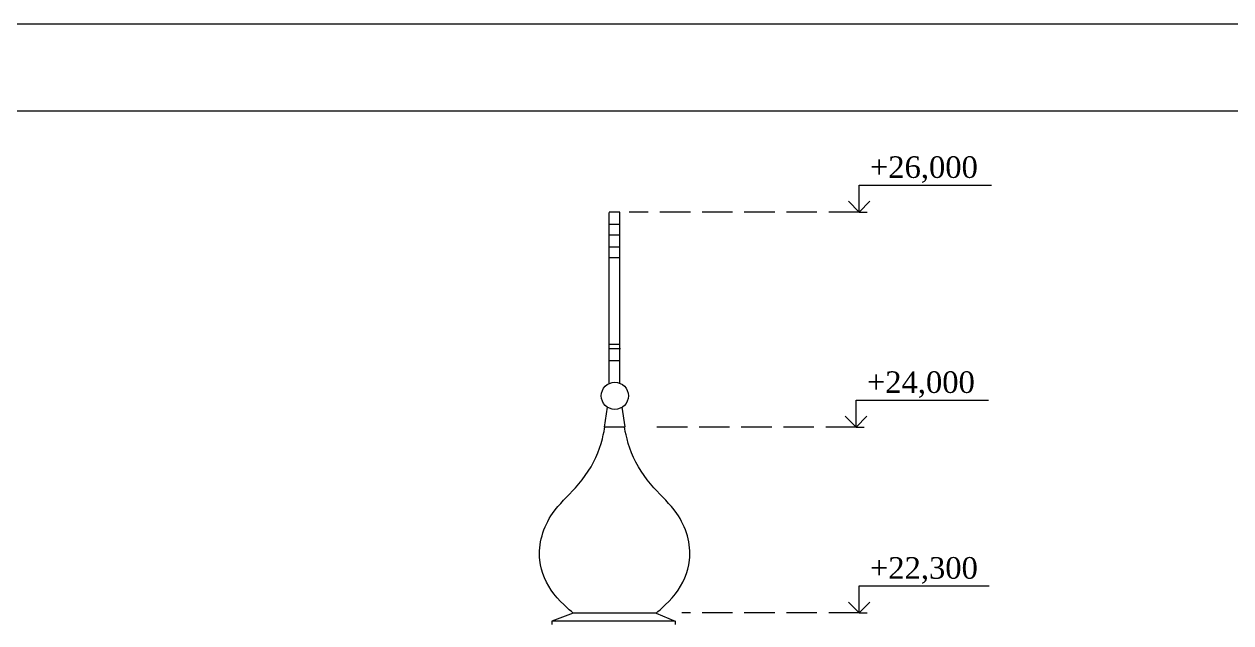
# Model space of a CAD drawing. Header units: millimetres. Extents: x 2399 to 111977, y 1313 to 59551.
# Drawn here: x 90473 to 101664, y 54000 to 59551 of the extents above; entities that cross this region are included whole.
import ezdxf

# ---------------------------------------------------------------- set-up
doc = ezdxf.new("R2010")
doc.units = ezdxf.units.MM
doc.linetypes.add('Невидимая', pattern=[391.222223, 282.222223, -109])
doc.layers.add('dim Level', color=7, linetype='Continuous', lineweight=13)
doc.layers.add('main line', color=7, linetype='Continuous', lineweight=13)
doc.styles.add('СГЕНЕРИР_СТИЛЬ_1', font='georgia.ttf')

msp = doc.modelspace()

# ---------------------------------------------------------------- linework, layer by layer
at = {"layer": 'dim Level', "color": 7, "linetype": 'Continuous', "lineweight": 13}
for p, q in [((98216.982, 57808.1261), (98216.982, 58058.1261)), ((98216.982, 58058.1261), (99443.7701, 58058.1261)), ((98216.982, 57808.1261), (98116.982, 57908.1261)), ((98316.982, 57908.1261), (98216.982, 57808.1261)), ((98216.982, 57808.1261), (98141.982, 57808.1261)), ((98216.982, 57808.1261), (98291.982, 57808.1261)), ((98188.9023, 55814.5379), (98188.9023, 56064.5379)), ((98188.9023, 56064.5379), (99415.6904, 56064.5379)), ((98188.9023, 55814.5379), (98088.9023, 55914.5379)), ((98288.9023, 55914.5379), (98188.9023, 55814.5379)), ((98188.9023, 55814.5379), (98113.9023, 55814.5379)), ((98188.9023, 55814.5379), (98263.9023, 55814.5379)), ((98216.982, 54091.9662), (98216.982, 54341.9662)), ((98216.982, 54341.9662), (99424.3761, 54341.9662)), ((98216.982, 54091.9662), (98116.982, 54191.9662)), ((98316.982, 54191.9662), (98216.982, 54091.9662)), ((98216.982, 54091.9662), (98141.982, 54091.9662)), ((98216.982, 54091.9662), (98291.982, 54091.9662))]:
    msp.add_line(p, q, dxfattribs=at)
at = {"layer": 'main line', "color": 7, "linetype": 'Continuous', "lineweight": 13}
for p, q in [((111977.4084, 59550.6659), (84588.0021, 59550.6659)), ((84803.9832, 58748.0534), (111820.92, 58748.0534)), ((95999.2281, 57808.8164), (95898.0285, 57808.8164)), ((95898.0285, 56219.4785), (95898.0285, 57804.6726)), ((95999.2281, 56217.9304), (95999.2281, 57808.8164)), ((95999.2281, 57692.7471), (95898.0285, 57692.7471)), ((95999.2281, 57592.9462), (95895.4898, 57592.9462)), ((95999.2281, 57482.3559), (95898.0285, 57482.3559)), ((95999.2281, 57383.4787), (95898.0285, 57383.4787)), ((95898.0285, 56583.1296), (96001.5077, 56583.1296)), ((95898.0285, 56542.104), (96003.0558, 56542.104)), ((95898.0285, 56433.4451), (95999.2281, 56433.4451)), ((95855.0723, 55815.4859), (95883.8424, 55998.8898)), ((96047.5898, 55816.8543), (96019.6463, 55999.4219)), ((96047.5898, 55815.4859), (95855.0723, 55815.4859)), ((95565.6076, 54090.241), (95367.7435, 54016.1606)), ((96334.6509, 54090.241), (95565.6076, 54090.241)), ((96334.6509, 54090.241), (96512.3369, 54016.1606)), ((96512.3369, 54016.1606), (95367.7435, 54016.1606)), ((95367.7435, 54016.1606), (95367.7435, 53983.0373)), ((96512.3369, 54016.1606), (96512.3369, 53983.0373))]:
    msp.add_line(p, q, dxfattribs=at)
at = {"layer": 'main line', "color": 7, "linetype": 'Невидимая', "lineweight": 13}
for p, q in [((98216.982, 57808.1261), (96083.4192, 57808.1261)), ((98188.9023, 55814.5379), (96287.7905, 55814.5379)), ((98216.982, 54091.9662), (96572.6718, 54091.9662))]:
    msp.add_line(p, q, dxfattribs=at)
at = {"layer": 'main line', "color": 7, "linetype": 'Continuous', "lineweight": 13}
msp.add_circle((95951.3311, 56104.6144), 125.4289, dxfattribs=at)
for points in [[(95565.6076, 54090.241), (95565.6076, 54090.241), (95464.1787, 54168.6834), (95386.9453, 54268.9032), (95316.7409, 54360.002), (95269.2679, 54466.4902), (95256.7784, 54580.7487), (95239.9566, 54734.6401), (95286.6855, 54887.1923), (95374.821, 55014.6361), (95435.1006, 55101.8004), (95515.7306, 55172.3568), (95586.1709, 55251.6674), (95672.2393, 55348.5742), (95747.8496, 55455.3237), (95794.7988, 55576.1877), (95840.3897, 55693.555), (95860.574, 55818.6812), (95860.574, 55818.6812)], [(96334.6509, 54090.241), (96334.6509, 54090.241), (96436.0797, 54168.6834), (96513.3132, 54268.9032), (96583.5176, 54360.002), (96630.9906, 54466.4902), (96643.4801, 54580.7487), (96660.3019, 54734.6401), (96613.573, 54887.1923), (96525.4375, 55014.6361), (96465.1579, 55101.8004), (96384.5279, 55172.3568), (96314.0876, 55251.6674), (96228.0192, 55348.5742), (96152.4089, 55455.3237), (96105.4597, 55576.1877), (96059.8688, 55693.555), (96039.6845, 55818.6812), (96039.6845, 55818.6812)]]:
    msp.add_open_spline(points, degree=3, knots=[0, 0, 0, 0, 1, 1, 1, 2, 2, 2, 3, 3, 3, 4, 4, 4, 5, 5, 5, 6, 6, 6, 6], dxfattribs=at)

# ---------------------------------------------------------------- texts
at = {"layer": 'dim Level', "color": 7, "lineweight": 13, "char_height": 200, "attachment_point": 7, "style": 'СГЕНЕРИР_СТИЛЬ_1'}
for s, insert in [('\\A1;+26,000', (98316.982, 58078.1261)), ('\\A1;+24,000', (98288.9023, 56084.5379)), ('\\A1;+22,300', (98316.982, 54361.9662))]:
    msp.add_mtext(s, dxfattribs=dict(at, insert=insert))

doc.saveas('drawing.dxf')
